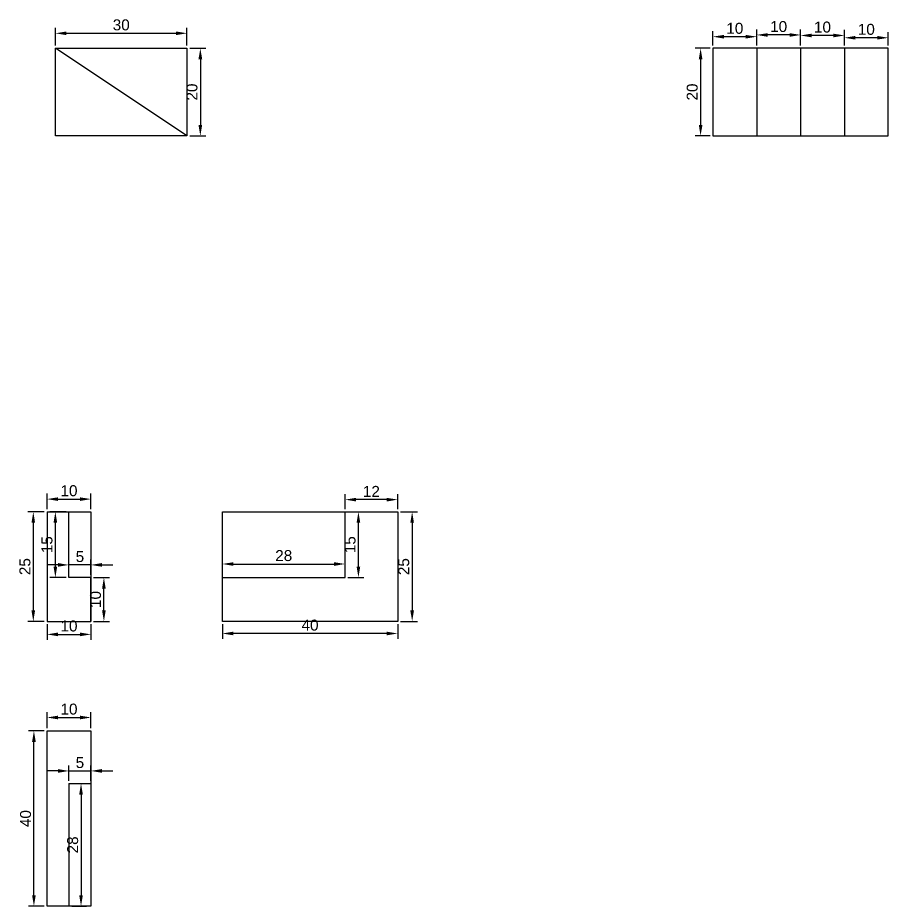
# Model space of a CAD drawing. Header units: millimetres. Extents: x 2741 to 2994, y 1754 to 2158.
# Drawn here: x 2741.4 to 2940, y 1754.2 to 1956.9 of the extents above; entities that cross this region are included whole.
import ezdxf

# ---------------------------------------------------------------- set-up
doc = ezdxf.new("R2010")
doc.units = ezdxf.units.MM
doc.linetypes.add('ACAD_ISO08W100', pattern=[36, 24, -3, 6, -3])
doc.layers.get('Defpoints').update_dxf_attribs({"linetype": 'ACAD_ISO08W100'})
doc.styles.get("Standard").update_dxf_attribs({"font": 'arial.ttf'})
doc.dimstyles.new('ISO-25', dxfattribs={"dimtxt": 2.5, "dimasz": 2.5, "dimexe": 1.25, "dimexo": 0.625, "dimtad": 1, "dimtxsty": 'Standard', "dimcen": 2.5, "dimadec": 0, "dimazin": 0, "dimtfac": 1, "dimtmove": 0, "dimatfit": 3, "dimfxl": 1, "dimarcsym": 0})

# ---------------------------------------------------------------- blocks, each defined once
blk = doc.blocks.new('*D31')
at = {"color": 0, "lineweight": -2, "transparency": 16777216}
for p, q in [((2750, 1950.62), (2750, 1954.66)), ((2780, 1950.62), (2780, 1954.66)), ((2752.5, 1953.41), (2777.5, 1953.41))]:
    blk.add_line(p, q, dxfattribs=at)
at = {"color": 0, "transparency": 16777216}
for points in [[(2752.5, 1953.82), (2752.5, 1952.99), (2750, 1953.41)], [(2777.5, 1953.82), (2777.5, 1952.99), (2780, 1953.41)]]:
    blk.add_solid(points, dxfattribs=at)
at = {"layer": 'Defpoints', "color": 0, "transparency": 16777216}
for p in [(2780, 1953.41), (2750, 1950), (2780, 1950)]:
    blk.add_point(p, dxfattribs=at)
at = {"color": 0, "transparency": 16777216, "insert": (2765, 1955.31), "char_height": 2.5, "attachment_point": 5}
blk.add_mtext('30', dxfattribs=at)
blk = doc.blocks.new('*D32')
at = {"color": 0, "lineweight": -2, "transparency": 16777216}
for p, q in [((2780.63, 1950), (2784.3, 1950)), ((2783.05, 1947.5), (2783.05, 1932.5)), ((2780.63, 1930), (2784.3, 1930))]:
    blk.add_line(p, q, dxfattribs=at)
at = {"color": 0, "transparency": 16777216}
for points in [[(2782.63, 1947.5), (2783.47, 1947.5), (2783.05, 1950)], [(2782.63, 1932.5), (2783.47, 1932.5), (2783.05, 1930)]]:
    blk.add_solid(points, dxfattribs=at)
at = {"layer": 'Defpoints', "color": 0, "transparency": 16777216}
for p in [(2780, 1950), (2780, 1930), (2783.05, 1930)]:
    blk.add_point(p, dxfattribs=at)
at = {"color": 0, "transparency": 16777216, "insert": (2781.15, 1940), "char_height": 2.5, "attachment_point": 5, "rotation": 90}
blk.add_mtext('20', dxfattribs=at)
blk = doc.blocks.new('*D41')
at = {"color": 0, "lineweight": -2, "transparency": 16777216}
for p, q in [((2899.38, 1950), (2895.94, 1950)), ((2897.19, 1947.5), (2897.19, 1932.5)), ((2899.38, 1930), (2895.94, 1930))]:
    blk.add_line(p, q, dxfattribs=at)
at = {"color": 0, "transparency": 16777216}
for points in [[(2896.78, 1947.5), (2897.61, 1947.5), (2897.19, 1950)], [(2896.78, 1932.5), (2897.61, 1932.5), (2897.19, 1930)]]:
    blk.add_solid(points, dxfattribs=at)
at = {"layer": 'Defpoints', "color": 0, "transparency": 16777216}
for p in [(2900, 1950), (2897.19, 1930), (2900, 1930)]:
    blk.add_point(p, dxfattribs=at)
at = {"color": 0, "transparency": 16777216, "insert": (2895.29, 1940), "char_height": 2.5, "attachment_point": 5, "rotation": 90}
blk.add_mtext('20', dxfattribs=at)
blk = doc.blocks.new('*D42')
at = {"color": 0, "lineweight": -2, "transparency": 16777216}
for p, q in [((2900, 1950.62), (2900, 1953.88)), ((2907.5, 1952.63), (2902.5, 1952.63)), ((2910, 1950.62), (2910, 1953.88))]:
    blk.add_line(p, q, dxfattribs=at)
at = {"color": 0, "transparency": 16777216}
for points in [[(2902.5, 1953.04), (2902.5, 1952.21), (2900, 1952.63)], [(2907.5, 1953.04), (2907.5, 1952.21), (2910, 1952.63)]]:
    blk.add_solid(points, dxfattribs=at)
at = {"layer": 'Defpoints', "color": 0, "transparency": 16777216}
for p in [(2900, 1952.63), (2900, 1950), (2910, 1950)]:
    blk.add_point(p, dxfattribs=at)
at = {"color": 0, "transparency": 16777216, "insert": (2905, 1954.53), "char_height": 2.5, "attachment_point": 5}
blk.add_mtext('10', dxfattribs=at)
blk = doc.blocks.new('*D43')
at = {"color": 0, "lineweight": -2, "transparency": 16777216}
for p, q in [((2910, 1950.62), (2910, 1954.28)), ((2917.5, 1953.03), (2912.5, 1953.03)), ((2920, 1950.62), (2920, 1954.28))]:
    blk.add_line(p, q, dxfattribs=at)
at = {"color": 0, "transparency": 16777216}
for points in [[(2912.5, 1953.44), (2912.5, 1952.61), (2910, 1953.03)], [(2917.5, 1953.44), (2917.5, 1952.61), (2920, 1953.03)]]:
    blk.add_solid(points, dxfattribs=at)
at = {"layer": 'Defpoints', "color": 0, "transparency": 16777216}
for p in [(2910, 1953.03), (2910, 1950), (2920, 1950)]:
    blk.add_point(p, dxfattribs=at)
at = {"color": 0, "transparency": 16777216, "insert": (2915, 1954.93), "char_height": 2.5, "attachment_point": 5}
blk.add_mtext('10', dxfattribs=at)
blk = doc.blocks.new('*D44')
at = {"color": 0, "lineweight": -2, "transparency": 16777216}
for p, q in [((2920, 1950.62), (2920, 1954.16)), ((2927.5, 1952.91), (2922.5, 1952.91)), ((2930, 1950.62), (2930, 1954.16))]:
    blk.add_line(p, q, dxfattribs=at)
at = {"color": 0, "transparency": 16777216}
for points in [[(2922.5, 1953.32), (2922.5, 1952.49), (2920, 1952.91)], [(2927.5, 1953.32), (2927.5, 1952.49), (2930, 1952.91)]]:
    blk.add_solid(points, dxfattribs=at)
at = {"layer": 'Defpoints', "color": 0, "transparency": 16777216}
for p in [(2920, 1952.91), (2920, 1950), (2930, 1950)]:
    blk.add_point(p, dxfattribs=at)
at = {"color": 0, "transparency": 16777216, "insert": (2925, 1954.81), "char_height": 2.5, "attachment_point": 5}
blk.add_mtext('10', dxfattribs=at)
blk = doc.blocks.new('*D45')
at = {"color": 0, "lineweight": -2, "transparency": 16777216}
for p, q in [((2930, 1950.62), (2930, 1953.63)), ((2940, 1950.62), (2940, 1953.63)), ((2937.5, 1952.38), (2932.5, 1952.38))]:
    blk.add_line(p, q, dxfattribs=at)
at = {"color": 0, "transparency": 16777216}
for points in [[(2932.5, 1952.8), (2932.5, 1951.97), (2930, 1952.38)], [(2937.5, 1952.8), (2937.5, 1951.97), (2940, 1952.38)]]:
    blk.add_solid(points, dxfattribs=at)
at = {"layer": 'Defpoints', "color": 0, "transparency": 16777216}
for p in [(2930, 1952.38), (2930, 1950), (2940, 1950)]:
    blk.add_point(p, dxfattribs=at)
at = {"color": 0, "transparency": 16777216, "insert": (2935, 1954.29), "char_height": 2.5, "attachment_point": 5}
blk.add_mtext('10', dxfattribs=at)
blk = doc.blocks.new('*D47')
at = {"color": 0, "lineweight": -2, "transparency": 16777216}
for p, q in [((2748.08, 1844.83), (2748.08, 1848.36)), ((2750.58, 1847.11), (2755.58, 1847.11)), ((2758.08, 1844.83), (2758.08, 1848.36))]:
    blk.add_line(p, q, dxfattribs=at)
at = {"color": 0, "transparency": 16777216}
for points in [[(2750.58, 1847.52), (2750.58, 1846.69), (2748.08, 1847.11)], [(2755.58, 1847.52), (2755.58, 1846.69), (2758.08, 1847.11)]]:
    blk.add_solid(points, dxfattribs=at)
at = {"layer": 'Defpoints', "color": 0, "transparency": 16777216}
for p in [(2758.08, 1847.11), (2748.08, 1844.2), (2758.08, 1844.2)]:
    blk.add_point(p, dxfattribs=at)
at = {"color": 0, "transparency": 16777216, "insert": (2753.08, 1849.01), "char_height": 2.5, "attachment_point": 5}
blk.add_mtext('10', dxfattribs=at)
blk = doc.blocks.new('*D48')
at = {"color": 0, "lineweight": -2, "transparency": 16777216}
for p, q in [((2747.45, 1844.2), (2743.69, 1844.2)), ((2744.94, 1841.7), (2744.94, 1821.7)), ((2747.45, 1819.2), (2743.69, 1819.2))]:
    blk.add_line(p, q, dxfattribs=at)
at = {"color": 0, "transparency": 16777216}
for points in [[(2744.52, 1841.7), (2745.35, 1841.7), (2744.94, 1844.2)], [(2744.52, 1821.7), (2745.35, 1821.7), (2744.94, 1819.2)]]:
    blk.add_solid(points, dxfattribs=at)
at = {"layer": 'Defpoints', "color": 0, "transparency": 16777216}
for p in [(2748.08, 1844.2), (2744.94, 1819.2), (2748.08, 1819.2)]:
    blk.add_point(p, dxfattribs=at)
at = {"color": 0, "transparency": 16777216, "insert": (2743.04, 1831.7), "char_height": 2.5, "attachment_point": 5, "rotation": 90}
blk.add_mtext('25', dxfattribs=at)
blk = doc.blocks.new('*D49')
at = {"color": 0, "lineweight": -2, "transparency": 16777216}
for p, q in [((2748.08, 1818.58), (2748.08, 1814.99)), ((2758.08, 1818.58), (2758.08, 1814.99)), ((2750.58, 1816.24), (2755.58, 1816.24))]:
    blk.add_line(p, q, dxfattribs=at)
at = {"color": 0, "transparency": 16777216}
for points in [[(2750.58, 1816.66), (2750.58, 1815.82), (2748.08, 1816.24)], [(2755.58, 1816.66), (2755.58, 1815.82), (2758.08, 1816.24)]]:
    blk.add_solid(points, dxfattribs=at)
at = {"layer": 'Defpoints', "color": 0, "transparency": 16777216}
for p in [(2748.08, 1819.2), (2758.08, 1819.2), (2758.08, 1816.24)]:
    blk.add_point(p, dxfattribs=at)
at = {"color": 0, "transparency": 16777216, "insert": (2753.08, 1818.14), "char_height": 2.5, "attachment_point": 5}
blk.add_mtext('10', dxfattribs=at)
blk = doc.blocks.new('*D50')
at = {"color": 0, "lineweight": -2, "transparency": 16777216}
for p, q in [((2758.7, 1829.2), (2762.3, 1829.2)), ((2761.05, 1821.7), (2761.05, 1826.7)), ((2758.7, 1819.2), (2762.3, 1819.2))]:
    blk.add_line(p, q, dxfattribs=at)
at = {"color": 0, "transparency": 16777216}
for points in [[(2760.63, 1826.7), (2761.46, 1826.7), (2761.05, 1829.2)], [(2760.63, 1821.7), (2761.46, 1821.7), (2761.05, 1819.2)]]:
    blk.add_solid(points, dxfattribs=at)
at = {"layer": 'Defpoints', "color": 0, "transparency": 16777216}
for p in [(2758.08, 1829.2), (2761.05, 1829.2), (2758.08, 1819.2)]:
    blk.add_point(p, dxfattribs=at)
at = {"color": 0, "transparency": 16777216, "insert": (2759.14, 1824.2), "char_height": 2.5, "attachment_point": 5, "rotation": 90}
blk.add_mtext('10', dxfattribs=at)
blk = doc.blocks.new('*D51')
at = {"color": 0, "lineweight": -2, "transparency": 16777216}
for p, q in [((2753.08, 1829.83), (2753.08, 1833.34)), ((2758.08, 1829.83), (2758.08, 1833.34)), ((2750.58, 1832.09), (2748.08, 1832.09)), ((2758.08, 1832.09), (2753.08, 1832.09)), ((2760.58, 1832.09), (2763.08, 1832.09))]:
    blk.add_line(p, q, dxfattribs=at)
at = {"color": 0, "transparency": 16777216}
for points in [[(2750.58, 1832.51), (2750.58, 1831.68), (2753.08, 1832.09)], [(2760.58, 1832.51), (2760.58, 1831.68), (2758.08, 1832.09)]]:
    blk.add_solid(points, dxfattribs=at)
at = {"layer": 'Defpoints', "color": 0, "transparency": 16777216}
for p in [(2753.08, 1832.09), (2753.08, 1829.2), (2758.08, 1829.2)]:
    blk.add_point(p, dxfattribs=at)
at = {"color": 0, "transparency": 16777216, "insert": (2755.58, 1833.99), "char_height": 2.5, "attachment_point": 5}
blk.add_mtext('5', dxfattribs=at)
blk = doc.blocks.new('*D52')
at = {"color": 0, "lineweight": -2, "transparency": 16777216}
for p, q in [((2752.45, 1844.2), (2748.72, 1844.2)), ((2749.97, 1831.7), (2749.97, 1841.7)), ((2752.45, 1829.2), (2748.72, 1829.2))]:
    blk.add_line(p, q, dxfattribs=at)
at = {"color": 0, "transparency": 16777216}
for points in [[(2749.56, 1841.7), (2750.39, 1841.7), (2749.97, 1844.2)], [(2749.56, 1831.7), (2750.39, 1831.7), (2749.97, 1829.2)]]:
    blk.add_solid(points, dxfattribs=at)
at = {"layer": 'Defpoints', "color": 0, "transparency": 16777216}
for p in [(2749.97, 1844.2), (2753.08, 1844.2), (2753.08, 1829.2)]:
    blk.add_point(p, dxfattribs=at)
at = {"color": 0, "transparency": 16777216, "insert": (2748.07, 1836.7), "char_height": 2.5, "attachment_point": 5, "rotation": 90}
blk.add_mtext('15', dxfattribs=at)
blk = doc.blocks.new('*D53')
at = {"color": 0, "lineweight": -2, "transparency": 16777216}
for p, q in [((2788.08, 1818.58), (2788.08, 1815.19)), ((2828.08, 1818.58), (2828.08, 1815.19)), ((2825.58, 1816.44), (2790.58, 1816.44))]:
    blk.add_line(p, q, dxfattribs=at)
at = {"color": 0, "transparency": 16777216}
for points in [[(2790.58, 1816.86), (2790.58, 1816.03), (2788.08, 1816.44)], [(2825.58, 1816.86), (2825.58, 1816.03), (2828.08, 1816.44)]]:
    blk.add_solid(points, dxfattribs=at)
at = {"layer": 'Defpoints', "color": 0, "transparency": 16777216}
for p in [(2788.08, 1819.2), (2828.08, 1819.2), (2788.08, 1816.44)]:
    blk.add_point(p, dxfattribs=at)
at = {"color": 0, "transparency": 16777216, "insert": (2808.08, 1818.34), "char_height": 2.5, "attachment_point": 5}
blk.add_mtext('40', dxfattribs=at)
blk = doc.blocks.new('*D54')
at = {"color": 0, "lineweight": -2, "transparency": 16777216}
for p, q in [((2828.7, 1844.2), (2832.63, 1844.2)), ((2831.38, 1841.7), (2831.38, 1821.7)), ((2828.7, 1819.2), (2832.63, 1819.2))]:
    blk.add_line(p, q, dxfattribs=at)
at = {"color": 0, "transparency": 16777216}
for points in [[(2830.96, 1841.7), (2831.79, 1841.7), (2831.38, 1844.2)], [(2830.96, 1821.7), (2831.79, 1821.7), (2831.38, 1819.2)]]:
    blk.add_solid(points, dxfattribs=at)
at = {"layer": 'Defpoints', "color": 0, "transparency": 16777216}
for p in [(2828.08, 1844.2), (2828.08, 1819.2), (2831.38, 1819.2)]:
    blk.add_point(p, dxfattribs=at)
at = {"color": 0, "transparency": 16777216, "insert": (2829.47, 1831.7), "char_height": 2.5, "attachment_point": 5, "rotation": 90}
blk.add_mtext('25', dxfattribs=at)
blk = doc.blocks.new('*D55')
at = {"color": 0, "lineweight": -2, "transparency": 16777216}
for p, q in [((2788.08, 1829.83), (2788.08, 1833.55)), ((2816.08, 1829.83), (2816.08, 1833.55)), ((2790.58, 1832.3), (2813.58, 1832.3))]:
    blk.add_line(p, q, dxfattribs=at)
at = {"color": 0, "transparency": 16777216}
for points in [[(2790.58, 1832.71), (2790.58, 1831.88), (2788.08, 1832.3)], [(2813.58, 1832.71), (2813.58, 1831.88), (2816.08, 1832.3)]]:
    blk.add_solid(points, dxfattribs=at)
at = {"layer": 'Defpoints', "color": 0, "transparency": 16777216}
for p in [(2816.08, 1832.3), (2788.08, 1829.2), (2816.08, 1829.2)]:
    blk.add_point(p, dxfattribs=at)
at = {"color": 0, "transparency": 16777216, "insert": (2802.08, 1834.2), "char_height": 2.5, "attachment_point": 5}
blk.add_mtext('28', dxfattribs=at)
blk = doc.blocks.new('*D56')
at = {"color": 0, "lineweight": -2, "transparency": 16777216}
for p, q in [((2816.08, 1844.83), (2816.08, 1848.24)), ((2828.08, 1844.83), (2828.08, 1848.24)), ((2825.58, 1846.99), (2818.58, 1846.99))]:
    blk.add_line(p, q, dxfattribs=at)
at = {"color": 0, "transparency": 16777216}
for points in [[(2818.58, 1847.4), (2818.58, 1846.57), (2816.08, 1846.99)], [(2825.58, 1847.4), (2825.58, 1846.57), (2828.08, 1846.99)]]:
    blk.add_solid(points, dxfattribs=at)
at = {"layer": 'Defpoints', "color": 0, "transparency": 16777216}
for p in [(2816.08, 1846.99), (2816.08, 1844.2), (2828.08, 1844.2)]:
    blk.add_point(p, dxfattribs=at)
at = {"color": 0, "transparency": 16777216, "insert": (2822.08, 1848.87), "char_height": 2.5, "attachment_point": 5}
blk.add_mtext('12', dxfattribs=at)
blk = doc.blocks.new('*D57')
at = {"color": 0, "lineweight": -2, "transparency": 16777216}
for p, q in [((2816.7, 1844.2), (2820.37, 1844.2)), ((2819.12, 1831.7), (2819.12, 1841.7)), ((2816.7, 1829.2), (2820.37, 1829.2))]:
    blk.add_line(p, q, dxfattribs=at)
at = {"color": 0, "transparency": 16777216}
for points in [[(2818.7, 1841.7), (2819.53, 1841.7), (2819.12, 1844.2)], [(2818.7, 1831.7), (2819.53, 1831.7), (2819.12, 1829.2)]]:
    blk.add_solid(points, dxfattribs=at)
at = {"layer": 'Defpoints', "color": 0, "transparency": 16777216}
for p in [(2816.08, 1844.2), (2819.12, 1844.2), (2816.08, 1829.2)]:
    blk.add_point(p, dxfattribs=at)
at = {"color": 0, "transparency": 16777216, "insert": (2817.22, 1836.7), "char_height": 2.5, "attachment_point": 5, "rotation": 90}
blk.add_mtext('15', dxfattribs=at)
blk = doc.blocks.new('*D58')
at = {"color": 0, "lineweight": -2, "transparency": 16777216}
for p, q in [((2748.08, 1794.83), (2748.08, 1798.52)), ((2758.08, 1794.83), (2758.08, 1798.52)), ((2750.58, 1797.27), (2755.58, 1797.27))]:
    blk.add_line(p, q, dxfattribs=at)
at = {"color": 0, "transparency": 16777216}
for points in [[(2750.58, 1797.69), (2750.58, 1796.85), (2748.08, 1797.27)], [(2755.58, 1797.69), (2755.58, 1796.85), (2758.08, 1797.27)]]:
    blk.add_solid(points, dxfattribs=at)
at = {"layer": 'Defpoints', "color": 0, "transparency": 16777216}
for p in [(2758.08, 1797.27), (2748.08, 1794.2), (2758.08, 1794.2)]:
    blk.add_point(p, dxfattribs=at)
at = {"color": 0, "transparency": 16777216, "insert": (2753.08, 1799.17), "char_height": 2.5, "attachment_point": 5}
blk.add_mtext('10', dxfattribs=at)
blk = doc.blocks.new('*D59')
at = {"color": 0, "lineweight": -2, "transparency": 16777216}
for p, q in [((2747.45, 1794.2), (2743.83, 1794.2)), ((2745.08, 1756.7), (2745.08, 1791.7)), ((2747.45, 1754.2), (2743.83, 1754.2))]:
    blk.add_line(p, q, dxfattribs=at)
at = {"color": 0, "transparency": 16777216}
for points in [[(2744.66, 1791.7), (2745.5, 1791.7), (2745.08, 1794.2)], [(2744.66, 1756.7), (2745.5, 1756.7), (2745.08, 1754.2)]]:
    blk.add_solid(points, dxfattribs=at)
at = {"layer": 'Defpoints', "color": 0, "transparency": 16777216}
for p in [(2745.08, 1794.2), (2748.08, 1794.2), (2748.08, 1754.2)]:
    blk.add_point(p, dxfattribs=at)
at = {"color": 0, "transparency": 16777216, "insert": (2743.18, 1774.2), "char_height": 2.5, "attachment_point": 5, "rotation": 90}
blk.add_mtext('40', dxfattribs=at)
blk = doc.blocks.new('*D60')
at = {"color": 0, "lineweight": -2, "transparency": 16777216}
for p, q in [((2753.08, 1782.83), (2753.08, 1786.33)), ((2758.08, 1782.83), (2758.08, 1786.33)), ((2750.58, 1785.08), (2748.08, 1785.08)), ((2753.08, 1785.08), (2758.08, 1785.08)), ((2760.58, 1785.08), (2763.08, 1785.08))]:
    blk.add_line(p, q, dxfattribs=at)
at = {"color": 0, "transparency": 16777216}
for points in [[(2750.58, 1785.5), (2750.58, 1784.66), (2753.08, 1785.08)], [(2760.58, 1785.5), (2760.58, 1784.66), (2758.08, 1785.08)]]:
    blk.add_solid(points, dxfattribs=at)
at = {"layer": 'Defpoints', "color": 0, "transparency": 16777216}
for p in [(2758.08, 1785.08), (2753.08, 1782.2), (2758.08, 1782.2)]:
    blk.add_point(p, dxfattribs=at)
at = {"color": 0, "transparency": 16777216, "insert": (2755.58, 1786.98), "char_height": 2.5, "attachment_point": 5}
blk.add_mtext('5', dxfattribs=at)
blk = doc.blocks.new('*D61')
at = {"color": 0, "lineweight": -2, "transparency": 16777216}
for p, q in [((2753.7, 1782.2), (2757.08, 1782.2)), ((2755.83, 1779.7), (2755.83, 1756.7)), ((2753.7, 1754.2), (2757.08, 1754.2))]:
    blk.add_line(p, q, dxfattribs=at)
at = {"color": 0, "transparency": 16777216}
for points in [[(2755.41, 1779.7), (2756.24, 1779.7), (2755.83, 1782.2)], [(2755.41, 1756.7), (2756.24, 1756.7), (2755.83, 1754.2)]]:
    blk.add_solid(points, dxfattribs=at)
at = {"layer": 'Defpoints', "color": 0, "transparency": 16777216}
for p in [(2753.08, 1782.2), (2753.08, 1754.2), (2755.83, 1754.2)]:
    blk.add_point(p, dxfattribs=at)
at = {"color": 0, "transparency": 16777216, "insert": (2753.93, 1768.2), "char_height": 2.5, "attachment_point": 5, "rotation": 90}
blk.add_mtext('28', dxfattribs=at)

msp = doc.modelspace()

# ---------------------------------------------------------------- linework, layer by layer
for p, q in [((2750, 1950), (2780, 1950)), ((2750, 1930), (2750, 1950)), ((2780, 1930), (2750, 1950)), ((2780, 1950), (2780, 1930)), ((2900, 1950), (2900, 1930)), ((2910, 1950), (2900, 1950)), ((2920, 1950), (2910, 1950)), ((2910, 1950), (2910, 1930)), ((2930, 1950), (2920, 1950)), ((2920, 1950), (2920, 1930)), ((2940, 1950), (2930, 1950)), ((2930, 1950), (2930, 1930)), ((2940, 1930), (2940, 1950)), ((2780, 1930), (2750, 1930)), ((2900, 1930), (2910, 1930)), ((2910, 1930), (2920, 1930)), ((2920, 1930), (2930, 1930)), ((2930, 1930), (2940, 1930)), ((2748.076, 1844.205), (2748.076, 1819.205)), ((2748.076, 1844.205), (2758.076, 1844.205)), ((2753.076, 1829.205), (2753.076, 1844.205)), ((2758.076, 1844.205), (2758.076, 1819.205)), ((2788.076, 1844.205), (2828.076, 1844.205)), ((2788.076, 1819.205), (2788.076, 1844.205)), ((2816.076, 1829.205), (2816.076, 1844.205)), ((2828.076, 1844.205), (2828.076, 1819.205)), ((2758.076, 1829.205), (2753.076, 1829.205)), ((2758.076, 1819.205), (2758.076, 1829.205)), ((2788.076, 1819.205), (2788.076, 1829.205)), ((2788.076, 1829.205), (2816.076, 1829.205)), ((2748.076, 1819.205), (2758.076, 1819.205)), ((2828.076, 1819.205), (2788.076, 1819.205)), ((2748.076, 1794.205), (2758.076, 1794.205)), ((2748.076, 1754.205), (2748.076, 1794.205)), ((2758.076, 1794.205), (2758.076, 1754.205)), ((2753.076, 1782.205), (2758.076, 1782.205)), ((2753.076, 1782.205), (2753.076, 1754.205)), ((2753.167, 1782.205), (2753.167, 1782.205)), ((2758.076, 1754.205), (2748.076, 1754.205))]:
    msp.add_line(p, q)

# ---------------------------------------------------------------- dimensions: what is measured, and where the dimension line sits
for base, p1, p2, picture, middle in [((2780, 1953.406), (2750, 1950), (2780, 1950), '*D31', (2765, 1955.308)), ((2910, 1953.026), (2920, 1950), (2910, 1950), '*D43', (2915, 1954.927)), ((2900, 1952.626), (2910, 1950), (2900, 1950), '*D42', (2905, 1954.528)), ((2920, 1952.907), (2930, 1950), (2920, 1950), '*D44', (2925, 1954.808)), ((2930, 1952.385), (2940, 1950), (2930, 1950), '*D45', (2935, 1954.286)), ((2758.076, 1847.105), (2748.076, 1844.205), (2758.076, 1844.205), '*D47', (2753.076, 1849.007)), ((2816.076, 1846.986), (2828.076, 1844.205), (2816.076, 1844.205), '*D56', (2822.076, 1848.866)), ((2753.076, 1832.092), (2758.076, 1829.205), (2753.076, 1829.205), '*D51', (2755.576, 1833.989)), ((2816.076, 1832.296), (2788.076, 1829.205), (2816.076, 1829.205), '*D55', (2802.076, 1834.198)), ((2758.076, 1816.24), (2748.076, 1819.205), (2758.076, 1819.205), '*D49', (2753.076, 1818.141)), ((2788.076, 1816.443), (2828.076, 1819.205), (2788.076, 1819.205), '*D53', (2808.076, 1818.344)), ((2758.076, 1797.271), (2748.076, 1794.205), (2758.076, 1794.205), '*D58', (2753.076, 1799.172)), ((2758.076, 1785.081), (2753.076, 1782.205), (2758.076, 1782.205), '*D60', (2755.576, 1786.978))]:
    dim = msp.add_linear_dim(base=base, p1=p1, p2=p2, dimstyle='ISO-25')
    dim.commit()
    dim.dimension.update_dxf_attribs({"geometry": picture, "text_midpoint": middle})
for base, p1, p2, picture, middle in [((2783.051, 1930), (2780, 1950), (2780, 1930), '*D32', (2781.15, 1940)), ((2897.192, 1930), (2900, 1950), (2900, 1930), '*D41', (2895.29, 1940)), ((2744.938, 1819.205), (2748.076, 1844.205), (2748.076, 1819.205), '*D48', (2743.037, 1831.705)), ((2749.972, 1844.205), (2753.076, 1829.205), (2753.076, 1844.205), '*D52', (2748.071, 1836.705)), ((2819.117, 1844.205), (2816.076, 1829.205), (2816.076, 1844.205), '*D57', (2817.216, 1836.705)), ((2831.375, 1819.205), (2828.076, 1844.205), (2828.076, 1819.205), '*D54', (2829.474, 1831.705)), ((2761.045, 1829.205), (2758.076, 1819.205), (2758.076, 1829.205), '*D50', (2759.144, 1824.205)), ((2745.081, 1794.205), (2748.076, 1754.205), (2748.076, 1794.205), '*D59', (2743.18, 1774.205)), ((2755.827, 1754.205), (2753.076, 1782.205), (2753.076, 1754.205), '*D61', (2753.926, 1768.205))]:
    dim = msp.add_linear_dim(base=base, p1=p1, p2=p2, angle=90, dimstyle='ISO-25')
    dim.commit()
    dim.dimension.update_dxf_attribs({"geometry": picture, "text_midpoint": middle})

doc.saveas('drawing.dxf')
